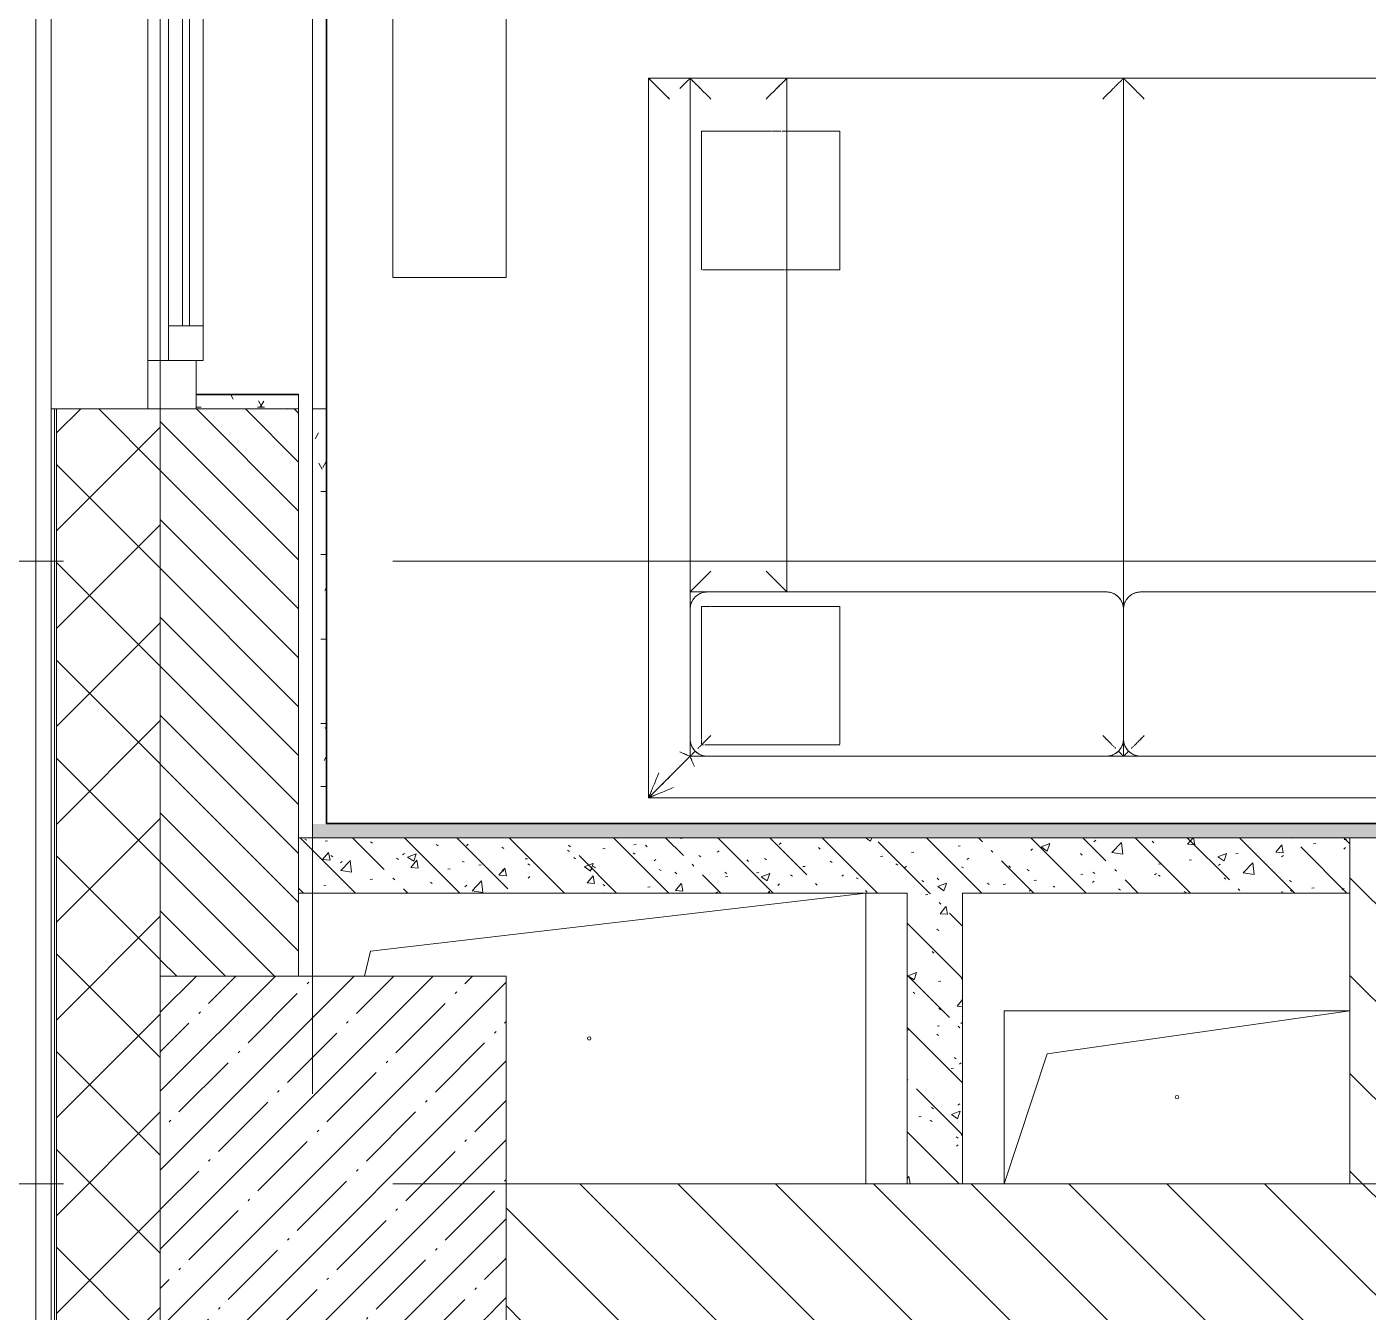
# Model space of a CAD drawing. Header units: millimetres. Extents: x -4185 to 186529, y -8553 to 29097.
# Drawn here: x -303 to 1636, y 10914 to 12772 of the extents above; entities that cross this region are included whole.
import ezdxf

# ---------------------------------------------------------------- set-up
doc = ezdxf.new("R2010")
doc.units = ezdxf.units.MM
doc.linetypes.add('Осевая', pattern=[3175, 635, -476.25, 1587.5, -476.25])
for name, color, linetype, lineweight in [('A-GENM', 7, 'Continuous', 9), ('A-GLAZ', 7, 'Continuous', 9), ('A-GLAZ-1', 7, 'Continuous', 13), ('A-WALL', 7, 'Continuous', 9), ('I-WALL', 7, 'Continuous', 9), ('M-EQPM', 7, 'Continuous', 9), ('S-COLS', 7, 'Continuous', 9), ('Оси-2', 7, 'Осевая', 9)]:
    doc.layers.add(name, color=color, linetype=linetype, lineweight=lineweight)
for name, color, linetype, lineweight, true_color in [('A-WALL-1', 7, 'Continuous', 9, 0x3c3c3c), ('A-WALL-FNSH-1', 7, 'Continuous', 9, 0x3c3c3c), ('I-FURN-1', 7, 'Continuous', 9, 0xf0f0f0), ('M-EQPM-1', 7, 'Continuous', 9, 0xd4d4d4)]:
    doc.layers.add(name, color=color, linetype=linetype, lineweight=lineweight, true_color=true_color)
pattern_1 = [(135, (0, 0), (-70.7107, -70.7107), [])]
pattern_2 = [(135, (0, 0), (-75.4342, -75.4342), [106.68, -17.78, 3.556, -17.78]), (135, (0, 75.39), (-75.4342, -75.4342), []), (50, (0, 0), (127.5292, -11.1576), [13.335, -146.685]), (355, (0, 0), (-24.6697, 133.74), [10.668, -117.348]), (100.451, (10.63, -0.93), (102.8597, 122.5818), [11.333, -124.663]), (46.184, (0, 35.56), (189.7552, -29.4304), [20.002, -220.027]), (96.636, (15.81, 33.1), (166.1822, 173.1996), [17, -186.995]), (351.184, (0, 35.56), (166.184, 173.1976), [16.002, -176.022]), (21, (17.78, 26.67), (106.1303, -71.586), [13.335, -146.685]), (326, (17.78, 26.67), (43.2619, 128.9318), [10.668, -117.348]), (71.451, (26.62, 20.7), (149.392, 57.345), [11.333, -124.663]), (37.5, (0, 0), (2.16223, 59.18836), [3.353, -112.573, 3.353, -115.773, -117.792]), (37.5, (0, 0), (2.16223, 59.18836), [-235.052, 3.353, -114.44]), (7.5, (0, 0), (46.77386, 70.12615), [3.353, -64.567, 3.353, -109.906, -44.894]), (7.5, (0, 0), (46.77386, 70.12615), [-181.178, 3.353, -41.542]), (327.5, (-39.65, 0), (94.91367, -4.0101), [3.353, -41.097, 3.353, -135.331, -184.023]), (327.5, (-39.65, 0), (94.91367, -4.0101), [-183.134, 3.353, -180.67]), (317.5, (-57.43, 0), (103.6906, 17.7988), [3.353, -54.432, 3.353, -88.748, -130.683]), (317.5, (-57.43, 0), (103.6906, 17.7988), [-149.885, 3.353, -127.33])]
pattern_3 = [(0, (0, 0), (121.92, 30.48), [10.058, -81.382, 10.058, -81.382, -487.68]), (0, (0, 0), (121.92, 30.48), [-182.88, 10.058, -172.822, 10.058, -81.382, -213.36]), (0, (0, 0), (121.92, 30.48), [-457.2, 10.058, -50.902, 10.058, -142.342]), (120, (45.72, 15.24), (-87.356454, 90.34582), [10.058, -81.382, 10.058, -81.382, -487.68]), (120, (45.72, 15.24), (-87.356454, 90.34582), [-182.88, 10.058, -172.822, 10.058, -81.382, -213.36]), (120, (45.72, 15.24), (-87.356454, 90.34582), [-457.2, 10.058, -50.902, 10.058, -142.342]), (240, (60.96, 76.2), (-34.563546, -120.82582), [10.058, -81.382, 10.058, -81.382, -487.68]), (240, (60.96, 76.2), (-34.563546, -120.82582), [-182.88, 10.058, -172.822, 10.058, -81.382, -213.36]), (240, (60.96, 76.2), (-34.563546, -120.82582), [-457.2, 10.058, -50.902, 10.058, -142.342])]

# ---------------------------------------------------------------- blocks, each defined once
blk = doc.blocks.new('120_Окно_СКБ_1Ст - 120_Окно_СКБ_1Ст 900х2500_h_-20664874-План размещения напольных электротехнических лючков и розеток 1 этажа в осях 1-12')
at = {"layer": 'A-GLAZ'}
for p, q in [((450, -57), (-450, -57)), ((-330, -107), (330, -107)), ((-430, -127), (-380, -127)), ((330, -117), (-330, -117)), ((380, -127), (430, -127))]:
    blk.add_line(p, q, dxfattribs=at)
at = {"layer": 'A-GLAZ-1'}
for p, q in [((-450, -127), (-450, -57)), ((-450, -57), (-380, -57)), ((-380, -57), (-380, -127)), ((380, -127), (380, -57)), ((380, -57), (450, -57)), ((450, -57), (450, -127)), ((380, -87), (-380, -87)), ((-380, -87), (-380, -137)), ((-330, -137), (-330, -87)), ((330, -137), (330, -87)), ((380, -137), (380, -87)), ((-380, -127), (-450, -127)), ((450, -127), (380, -127)), ((-380, -137), (380, -137))]:
    blk.add_line(p, q, dxfattribs=at)
blk = doc.blocks.new('GM_Отверстие прямоугольное _в плите_ - Отверстие-V63-План размещения напольных электротехнических лючков и розеток 1 этажа в осях 1-12')
at = {"layer": 'A-GENM'}
for p, q in [((-250, -125), (-250, 125)), ((-250, 125), (250, 125)), ((250, 125), (-250, 125)), ((-250, 125), (-250, -125)), ((-187.5, 62.5), (250, 125)), ((-250, -125), (-187.5, 62.5))]:
    blk.add_line(p, q, dxfattribs=at)
for start, end in [(360, 180), (180, 360)]:
    blk.add_arc((0, 0), 2.5, start, end, dxfattribs=at)
blk = doc.blocks.new('GM_Отверстие прямоугольное _в плите_ - Отверстие-22237344-План размещения напольных электротехнических лючков и розеток 1 этажа в осях 1-12')
at = {"layer": 'A-GENM'}
for p, q in [((-316, 126), (400, 210)), ((400, 210), (400, -210)), ((400, -210), (400, 210)), ((-325, 90), (-316, 126))]:
    blk.add_line(p, q, dxfattribs=at)
for start, end in [(360, 180), (180, 360)]:
    blk.add_arc((0, 0), 2.5, start, end, dxfattribs=at)
blk = doc.blocks.new('BSC_Колонна _Прямоугольная - 500х500-V69-План размещения напольных электротехнических лючков и розеток 1 этажа в осях 1-12')
at = {"layer": 'S-COLS'}
h = blk.add_hatch(dxfattribs=at)
h.set_pattern_fill('FP_73', color=256, style=0, pattern_type=2)
h.set_pattern_definition([(45, (-140, -11150), (-57.0246, 57.0246), []), (45, (-82.975, -11150), (-57.0246, 57.0246), [100.806, -20.161, 3.353, -16.808])])
h.paths.add_polyline_path([(118.8, -250), (250, -250), (250, 250), (-250, 250), (-250, -250), (-30, -250)])
for p, q in [((250, 250), (-250, 250)), ((-250, 250), (-250, -250)), ((250, -250), (250, 250)), ((-250, -250), (250, -250))]:
    blk.add_line(p, q, dxfattribs=at)
blk = doc.blocks.new('Диван базовый _3 подушки_ - Диван базовый _3 подушки_-25456600-План размещения напольных электротехнических лючков и розеток 1 этажа в осях 1-12')
at = {"layer": 'I-FURN-1'}
for p, q in [((1000, 520), (-1000, 520)), ((1000, 520), (-1000, 520)), ((940, 460), (1000, 520)), ((1000, 520), (940, 460)), ((1000, -520), (1000, 520)), ((1000, -520), (1000, 520)), ((288.3, 460), (-288.3, 460)), ((288.3, 460), (-288.3, 460)), ((-288.3, 460), (288.3, 460)), ((-288.3, 460), (288.3, 460)), ((313.3, 460), (288.3, 460)), ((288.3, 460), (940, 460)), ((940, 460), (313.3, 460)), ((313.3, 460), (313.3, 435)), ((313.3, 435), (313.3, 460)), ((915, 459.9), (338.3, 459.9)), ((338.3, 459.9), (915, 459.9)), ((940, 435.8), (940, 460)), ((940, 460), (940, 435.8)), ((313.3, 247.5), (313.3, 435)), ((313.3, 434.9), (313.3, 247.5)), ((313.3, 247.5), (313.3, 434.9)), ((313.3, 434.9), (313.3, 247.5)), ((313.3, 434.9), (313.3, 247.5)), ((313.3, 247.5), (313.3, 434.9)), ((916.6, 443.3), (723.3, 443.3)), ((723.3, 443.3), (916.6, 443.3)), ((723.3, 442.5), (723.3, 243.3)), ((723.3, 243.3), (723.3, 442.5)), ((918.5, 443.3), (917.1, 443.3)), ((917.1, 443.3), (918.5, 443.3)), ((922.5, 443.3), (920.4, 443.3)), ((920.4, 443.3), (922.5, 443.3)), ((923.3, 440.4), (923.3, 442.5)), ((923.3, 442.5), (923.3, 440.4)), ((923.3, 439), (923.3, 440.4)), ((923.3, 440.4), (923.3, 439)), ((923.3, 436.6), (923.3, 439)), ((923.3, 439), (923.3, 436.6)), ((923.3, 243.3), (923.3, 435.8)), ((923.3, 435.8), (923.3, 243.3)), ((940, 247.5), (940, 434.9)), ((940, 247.5), (940, 434.9)), ((940, 434.9), (940, 247.5)), ((940, 434.9), (940, 247.5)), ((313.3, 247.5), (313.3, -520)), ((313.3, -520), (313.3, 247.5)), ((723.3, 243.3), (910, 243.3)), ((910, 243.3), (723.3, 243.3)), ((911.2, 243.3), (915, 243.3)), ((915, 243.3), (911.2, 243.3)), ((915.3, 243.3), (923.3, 243.3)), ((923.3, 243.3), (915.3, 243.3)), ((940, 222.5), (940, 247.5)), ((940, 247.5), (940, -520)), ((-288.3, 222.5), (288.3, 222.5)), ((288.3, 222.5), (-288.3, 222.5)), ((338.3, 222.5), (915, 222.5)), ((800, 222.5), (338.3, 222.5)), ((915, 222.5), (800, 222.5)), ((800, 222.5), (800, -520)), ((915, 222.5), (800, 222.5)), ((940, 222.5), (915, 222.5)), ((940, -520), (940, 222.5)), ((940, -520), (940, 222.5)), ((800, -243.3), (723.3, -243.3)), ((723.3, -243.3), (723.3, -443.3)), ((723.3, -443.3), (723.3, -243.3)), ((723.3, -243.3), (800, -243.3)), ((802.9, -243.3), (801, -243.3)), ((801, -243.3), (802.9, -243.3)), ((914.9, -243.3), (804, -243.3)), ((804, -243.3), (914.9, -243.3)), ((922.3, -243.3), (915, -243.3)), ((915, -243.3), (922.3, -243.3)), ((923.3, -443.3), (923.3, -243.3)), ((923.3, -243.3), (923.3, -443.3)), ((723.3, -443.3), (800, -443.3)), ((800, -443.3), (723.3, -443.3)), ((801, -443.3), (803.7, -443.3)), ((803.7, -443.3), (801, -443.3)), ((804, -443.3), (807.4, -443.3)), ((807.4, -443.3), (804, -443.3)), ((808.8, -443.3), (814.5, -443.3)), ((814.5, -443.3), (808.8, -443.3)), ((815, -443.3), (821.4, -443.3)), ((821.4, -443.3), (815, -443.3)), ((822.2, -443.3), (829.5, -443.3)), ((829.5, -443.3), (822.2, -443.3)), ((830, -443.3), (917.2, -443.3)), ((917.2, -443.3), (830, -443.3)), ((917.8, -443.3), (923.3, -443.3)), ((923.3, -443.3), (917.8, -443.3)), ((-800, -520), (800, -520)), ((-313.3, -520), (313.3, -520)), ((313.3, -520), (800, -520)), ((800, -520), (940, -520)), ((800, -520), (940, -520)), ((800, -520), (940, -520)), ((940, -520), (1000, -520)), ((940, -520), (1000, -520))]:
    blk.add_line(p, q, dxfattribs=at)
at = {"layer": 'I-FURN-1', "flags": 128}
for points in [[(313.3, 435), (313.3, 436), (313.3, 437), (313.2, 438), (313, 439), (312.8, 440), (312.6, 440.9), (312.4, 441.9), (312.1, 442.9), (311.7, 443.8), (311.4, 444.7), (311, 445.6), (310.5, 446.5), (310, 447.4), (309.5, 448.3), (309, 449.1), (308.4, 449.9), (307.8, 450.7), (307.1, 451.5), (306.5, 452.2), (305.8, 452.9), (305, 453.6), (304.3, 454.3), (303.5, 454.9), (302.7, 455.5), (301.8, 456), (301, 456.6), (300.1, 457), (299.2, 457.5), (298.3, 457.9), (297.4, 458.3), (296.5, 458.6), (295.5, 459), (294.5, 459.2), (293.6, 459.4), (292.6, 459.6), (291.6, 459.8), (290.6, 459.9), (289.6, 460), (288.6, 460), (288.3, 460)], [(338.3, 459.9), (337.3, 459.9), (336.3, 459.9), (335.3, 459.8), (334.4, 459.6), (333.4, 459.4), (332.4, 459.2), (331.4, 459), (330.5, 458.7), (329.5, 458.3), (328.6, 458), (327.7, 457.6), (326.8, 457.1), (325.9, 456.6), (325.1, 456.1), (324.2, 455.6), (323.4, 455), (322.6, 454.4), (321.8, 453.7), (321.1, 453.1), (320.4, 452.4), (319.7, 451.6), (319.1, 450.9), (318.4, 450.1), (317.9, 449.3), (317.3, 448.5), (316.8, 447.6), (316.3, 446.7), (315.8, 445.8), (315.4, 444.9), (315, 444), (314.7, 443.1), (314.4, 442.1), (314.1, 441.1), (313.9, 440.2), (313.7, 439.2), (313.5, 438.2), (313.4, 437.2), (313.4, 436.2), (313.3, 435.2), (313.3, 434.9)], [(940, 434.9), (940, 435.9), (939.9, 436.9), (939.8, 437.9), (939.7, 438.9), (939.5, 439.9), (939.3, 440.9), (939, 441.9), (938.8, 442.8), (938.4, 443.8), (938, 444.7), (937.6, 445.6), (937.2, 446.5), (936.7, 447.4), (936.2, 448.2), (935.7, 449.1), (935.1, 449.9), (934.5, 450.7), (933.8, 451.4), (933.1, 452.2), (932.4, 452.9), (931.7, 453.6), (931, 454.2), (930.2, 454.8), (929.4, 455.4), (928.5, 456), (927.7, 456.5), (926.8, 457), (925.9, 457.4), (925, 457.9), (924.1, 458.2), (923.1, 458.6), (922.2, 458.9), (921.2, 459.2), (920.3, 459.4), (919.3, 459.6), (918.3, 459.7), (917.3, 459.8), (916.3, 459.9), (915.3, 459.9), (915, 459.9)], [(288.3, 222.5), (289.3, 222.5), (290.3, 222.6), (291.3, 222.7), (292.3, 222.8), (293.3, 223), (294.3, 223.2), (295.2, 223.5), (296.2, 223.8), (297.1, 224.1), (298.1, 224.5), (299, 224.9), (299.9, 225.3), (300.8, 225.8), (301.6, 226.3), (302.4, 226.9), (303.3, 227.4), (304.1, 228), (304.8, 228.7), (305.6, 229.4), (306.3, 230.1), (306.9, 230.8), (307.6, 231.6), (308.2, 232.3), (308.8, 233.1), (309.4, 234), (309.9, 234.8), (310.4, 235.7), (310.8, 236.6), (311.3, 237.5), (311.6, 238.4), (312, 239.4), (312.3, 240.3), (312.6, 241.3), (312.8, 242.3), (313, 243.2), (313.1, 244.2), (313.2, 245.2), (313.3, 246.2), (313.3, 247.2), (313.3, 247.5)], [(313.3, 247.5), (313.4, 246.5), (313.4, 245.5), (313.5, 244.5), (313.7, 243.5), (313.8, 242.5), (314, 241.5), (314.3, 240.6), (314.6, 239.6), (314.9, 238.7), (315.3, 237.7), (315.7, 236.8), (316.2, 235.9), (316.6, 235.1), (317.2, 234.2), (317.7, 233.4), (318.3, 232.6), (318.9, 231.8), (319.5, 231), (320.2, 230.3), (320.9, 229.6), (321.6, 228.9), (322.4, 228.2), (323.2, 227.6), (324, 227), (324.8, 226.4), (325.7, 225.9), (326.6, 225.4), (327.4, 225), (328.3, 224.6), (329.3, 224.2), (330.2, 223.8), (331.2, 223.5), (332.1, 223.3), (333.1, 223), (334.1, 222.8), (335.1, 222.7), (336.1, 222.6), (337.1, 222.5), (338.1, 222.5), (338.3, 222.5)], [(915, 222.5), (916, 222.5), (917, 222.6), (918, 222.7), (919, 222.8), (920, 223), (921, 223.2), (921.9, 223.5), (922.9, 223.8), (923.8, 224.1), (924.8, 224.5), (925.7, 224.9), (926.6, 225.3), (927.4, 225.8), (928.3, 226.3), (929.1, 226.9), (930, 227.4), (930.7, 228), (931.5, 228.7), (932.2, 229.4), (933, 230.1), (933.6, 230.8), (934.3, 231.6), (934.9, 232.3), (935.5, 233.1), (936.1, 234), (936.6, 234.8), (937.1, 235.7), (937.5, 236.6), (937.9, 237.5), (938.3, 238.4), (938.7, 239.4), (939, 240.3), (939.2, 241.3), (939.5, 242.3), (939.7, 243.2), (939.8, 244.2), (939.9, 245.2), (940, 246.2), (940, 247.2), (940, 247.5)]]:
    blk.add_lwpolyline(points, dxfattribs=at)
at = {"layer": 'I-FURN-1'}
for centre, start, end in [((288.3, 435), 0, 90), ((338.3, 434.9), 90, 179.8696), ((915, 434.9), 360, 90), ((288.3, 247.5), 270, 360), ((338.3, 247.5), 180, 270), ((915, 247.5), 270, 359.5877)]:
    blk.add_arc(centre, 25, start, end, dxfattribs=at)
for points, knots in [([(1000, 520), (1000, 520), (999.8, 519.9), (998.9, 519.5), (997.6, 519), (996.3, 518.5), (994.8, 517.8), (993, 517.1), (991, 516.3), (988.9, 515.4), (985.9, 514.2), (980.6, 512), (973.2, 508.9), (967, 506.4), (963.8, 505)], [0, 0, 0, 0, 0.083333, 0.166667, 0.25, 0.291667, 0.333333, 0.416667, 0.458333, 0.5, 0.583333, 0.666667, 0.833333, 1, 1, 1, 1]), ([(1000, 520), (1000, 520), (999.8, 519.9), (998.9, 519.5), (997.6, 519), (996.3, 518.5), (994.8, 517.8), (993, 517.1), (991, 516.3), (988.9, 515.4), (985.9, 514.2), (980.6, 512), (973.2, 508.9), (967, 506.3), (963.8, 505)], [0, 0, 0, 0, 0.083333, 0.166667, 0.25, 0.291667, 0.333333, 0.416667, 0.458333, 0.5, 0.583333, 0.666667, 0.833333, 1, 1, 1, 1]), ([(999, 519), (998.6, 518.6), (997.8, 517.8), (996.1, 516.1), (994.2, 514.2), (992.6, 512.6), (990.8, 510.8), (988.3, 508.3), (985.6, 505.6), (983.3, 503.3), (980.9, 500.9), (976.5, 496.5), (972.6, 492.7), (970, 490)], [0.1666667, 0.1666667, 0.1666667, 0.1666667, 0.25, 0.3333333, 0.4166667, 0.4583333, 0.5, 0.5833333, 0.6666667, 0.7083333, 0.75, 0.8333333, 1, 1, 1, 1]), ([(999, 519), (998.6, 518.6), (997.8, 517.8), (996.1, 516.1), (994.2, 514.2), (992.6, 512.6), (990.8, 510.8), (988.3, 508.3), (985.6, 505.6), (983.3, 503.3), (980.9, 500.9), (979, 499), (977.8, 497.8)], [0.1666667, 0.1666667, 0.1666667, 0.1666667, 0.25, 0.3333333, 0.4166667, 0.4583333, 0.5, 0.5833333, 0.6666667, 0.7083333, 0.75, 0.8333333, 0.8333333, 0.8333333, 0.8333333]), ([(1000, 520), (1000, 520), (999.9, 519.8), (999.5, 518.9), (999, 517.6), (998.5, 516.3), (997.8, 514.8), (997.1, 513), (996.3, 511), (995.4, 508.9), (994.2, 505.9), (992, 500.6), (988.9, 493.2), (986.3, 487), (985, 483.8)], [0, 0, 0, 0, 0.083333, 0.166667, 0.25, 0.291667, 0.333333, 0.416667, 0.458333, 0.5, 0.583333, 0.666667, 0.833333, 1, 1, 1, 1]), ([(1000, 520), (1000, 520), (999.9, 519.8), (999.5, 518.9), (999, 517.6), (998.5, 516.3), (997.8, 514.8), (997.1, 513), (996.3, 511), (995.4, 508.9), (994.2, 505.9), (992, 500.6), (988.9, 493.2), (986.4, 487), (985, 483.8)], [0, 0, 0, 0, 0.083333, 0.166667, 0.25, 0.291667, 0.333333, 0.416667, 0.458333, 0.5, 0.583333, 0.666667, 0.833333, 1, 1, 1, 1]), ([(933.8, 475), (934.3, 473.7), (935.4, 471.1), (936.7, 468), (937.6, 465.8), (938.4, 463.9), (939.2, 461.9), (939.9, 460.3), (940, 460), (940, 460)], [-1, -1, -1, -1, -0.833333, -0.666667, -0.583333, -0.5, -0.333333, -0.166667, 0, 0, 0, 0]), ([(940, 460), (940, 460), (939.9, 460.3), (939.2, 461.9), (938.4, 463.9), (937.6, 465.8), (936.7, 468), (935.4, 471.1), (934.3, 473.7), (933.8, 475)], [0, 0, 0, 0, 0.166667, 0.333333, 0.5, 0.583333, 0.666667, 0.833333, 1, 1, 1, 1]), ([(301.9, 448.6), (301.8, 448.5), (301.4, 448.1), (301, 447.6), (300.6, 447.3)], [0.57474315, 0.57474315, 0.57474315, 0.57474315, 0.58333333, 0.60855883, 0.60855883, 0.60855883, 0.60855883]), ([(301.9, 448.6), (301.8, 448.5), (301.4, 448.1), (301, 447.6), (300.6, 447.3)], [0.57474315, 0.57474315, 0.57474315, 0.57474315, 0.58333333, 0.60855883, 0.60855883, 0.60855883, 0.60855883]), ([(313.3, 460), (313.3, 460), (312.8, 459.5), (311.1, 457.8), (309.4, 456.1), (307.6, 454.2), (306.3, 452.9), (305.8, 452.4), (305.7, 452.4)], [0, 0, 0, 0, 0.1666667, 0.25, 0.3333333, 0.4166667, 0.4583333, 0.4632467, 0.4632467, 0.4632467, 0.4632467]), ([(313.3, 460), (313.3, 460), (312.8, 459.5), (311.1, 457.8), (309.4, 456.1), (307.6, 454.2), (306.3, 452.9), (305.8, 452.5), (305.7, 452.4)], [0, 0, 0, 0, 0.1666667, 0.25, 0.3333333, 0.4166667, 0.4583333, 0.4632467, 0.4632467, 0.4632467, 0.4632467]), ([(313.3, 460), (313.3, 460), (313.8, 459.5), (315.5, 457.8), (317.3, 456.1), (319.1, 454.2), (320.4, 452.9), (320.9, 452.4), (321, 452.4)], [0, 0, 0, 0, 0.1666667, 0.25, 0.3333333, 0.4166667, 0.4583333, 0.4642123, 0.4642123, 0.4642123, 0.4642123]), ([(313.3, 460), (313.3, 460), (313.9, 459.5), (315.5, 457.8), (317.3, 456.1), (319.1, 454.2), (320.4, 452.9), (320.9, 452.4), (321, 452.4)], [0, 0, 0, 0, 0.1666667, 0.25, 0.3333333, 0.4166667, 0.4583333, 0.4642123, 0.4642123, 0.4642123, 0.4642123]), ([(324.8, 448.6), (324.9, 448.5), (325.3, 448), (325.7, 447.6), (326, 447.3)], [0.57550396, 0.57550396, 0.57550396, 0.57550396, 0.58333333, 0.60878093, 0.60878093, 0.60878093, 0.60878093]), ([(324.8, 448.6), (324.9, 448.5), (325.3, 448), (325.7, 447.6), (326, 447.3)], [0.57550396, 0.57550396, 0.57550396, 0.57550396, 0.58333333, 0.60878093, 0.60878093, 0.60878093, 0.60878093]), ([(327, 446.4), (327.4, 445.9), (327.9, 445.4), (328.4, 444.9), (328.5, 444.9)], [0.6323552, 0.6323552, 0.6323552, 0.6323552, 0.66666667, 0.66977622, 0.66977622, 0.66977622, 0.66977622]), ([(327, 446.4), (327.4, 445.9), (327.9, 445.4), (328.4, 444.9), (328.5, 444.9)], [0.6323552, 0.6323552, 0.6323552, 0.6323552, 0.66666667, 0.66977622, 0.66977622, 0.66977622, 0.66977622]), ([(928.6, 448.6), (928.5, 448.5), (928, 448), (927.6, 447.6), (927.3, 447.3)], [0.57517487, 0.57517487, 0.57517487, 0.57517487, 0.58333333, 0.60975342, 0.60975342, 0.60975342, 0.60975342]), ([(928.6, 448.6), (928.5, 448.5), (928, 448), (927.6, 447.6), (927.3, 447.3)], [0.57517487, 0.57517487, 0.57517487, 0.57517487, 0.58333333, 0.60975342, 0.60975342, 0.60975342, 0.60975342]), ([(940, 460), (940, 460), (939.5, 459.5), (937.8, 457.8), (936.1, 456.1), (934.2, 454.2), (932.9, 452.9), (932.4, 452.4), (932.4, 452.4)], [0, 0, 0, 0, 0.1666667, 0.25, 0.3333333, 0.4166667, 0.4583333, 0.4638459, 0.4638459, 0.4638459, 0.4638459]), ([(940, 460), (940, 460), (939.5, 459.5), (937.8, 457.8), (936.1, 456.1), (934.2, 454.2), (932.9, 452.9), (932.4, 452.4), (932.4, 452.4)], [0, 0, 0, 0, 0.1666667, 0.25, 0.3333333, 0.4166667, 0.4583333, 0.4638459, 0.4638459, 0.4638459, 0.4638459]), ([(940, 460), (940, 460), (940.3, 459.9), (941.9, 459.2), (943.9, 458.4), (945.8, 457.6), (948, 456.7), (951.1, 455.4), (953.7, 454.3), (955, 453.8)], [0, 0, 0, 0, 0.166667, 0.333333, 0.5, 0.583333, 0.666667, 0.833333, 1, 1, 1, 1]), ([(955, 453.8), (953.7, 454.3), (951.1, 455.4), (948, 456.7), (945.8, 457.6), (943.9, 458.4), (941.9, 459.2), (940.3, 459.9), (940, 460), (940, 460)], [-1, -1, -1, -1, -0.833333, -0.666667, -0.583333, -0.5, -0.333333, -0.166667, 0, 0, 0, 0]), ([(293.4, 440.1), (292.7, 439.3), (291.1, 437.8), (289.6, 436.3), (288.8, 435.5)], [0.7818407, 0.7818407, 0.7818407, 0.7818407, 0.8333333, 0.8823311, 0.8823311, 0.8823311, 0.8823311]), ([(293.4, 440.1), (292.6, 439.3), (291.1, 437.8), (289.6, 436.3), (288.9, 435.5)], [0.7818407, 0.7818407, 0.7818407, 0.7818407, 0.8333333, 0.8823311, 0.8823311, 0.8823311, 0.8823311]), ([(298, 444.7), (297.6, 444.2), (296.5, 443.2), (295.2, 441.8), (294.3, 441), (294.1, 440.7)], [0.67436024, 0.67436024, 0.67436024, 0.67436024, 0.70833333, 0.75, 0.76667773, 0.76667773, 0.76667773, 0.76667773]), ([(298, 444.7), (297.6, 444.2), (296.5, 443.2), (295.2, 441.8), (294.3, 441), (294.1, 440.8)], [0.67436024, 0.67436024, 0.67436024, 0.67436024, 0.70833333, 0.75, 0.76667773, 0.76667773, 0.76667773, 0.76667773]), ([(328.7, 444.7), (329.1, 444.2), (330, 443.4), (330.8, 442.5), (331.2, 442.1)], [0.67488316, 0.67488316, 0.67488316, 0.67488316, 0.70833333, 0.73542995, 0.73542995, 0.73542995, 0.73542995]), ([(328.7, 444.7), (329.1, 444.2), (330, 443.4), (330.8, 442.5), (331.2, 442.2)], [0.67488316, 0.67488316, 0.67488316, 0.67488316, 0.70833333, 0.73413404, 0.73413404, 0.73413404, 0.73413404]), ([(331.9, 441.5), (333.1, 440.3), (335, 438.3), (337.1, 436.3), (337.8, 435.5)], [0.75, 0.75, 0.75, 0.75, 0.8333333, 0.8823865, 0.8823865, 0.8823865, 0.8823865]), ([(331.9, 441.5), (333.1, 440.3), (335, 438.3), (337.1, 436.3), (337.8, 435.5)], [0.75, 0.75, 0.75, 0.75, 0.8333333, 0.8823865, 0.8823865, 0.8823865, 0.8823865]), ([(922.1, 442.1), (921.9, 441.9), (920.5, 440.5), (916.5, 436.5), (912.6, 432.7), (910, 430)], [0.7348924, 0.7348924, 0.7348924, 0.7348924, 0.75, 0.8333333, 1, 1, 1, 1]), ([(922.1, 442.1), (921.9, 441.9), (920.5, 440.5), (916.5, 436.5), (912.7, 432.6), (910, 430)], [0.7348924, 0.7348924, 0.7348924, 0.7348924, 0.75, 0.8333333, 1, 1, 1, 1]), ([(924.7, 444.7), (924.2, 444.2), (923.4, 443.4), (922.6, 442.6), (922.2, 442.2)], [0.67491561, 0.67491561, 0.67491561, 0.67491561, 0.70833333, 0.73277075, 0.73277075, 0.73277075, 0.73277075]), ([(924.7, 444.7), (924.2, 444.2), (923.4, 443.4), (922.6, 442.6), (922.2, 442.2)], [0.67491561, 0.67491561, 0.67491561, 0.67491561, 0.70833333, 0.73277075, 0.73277075, 0.73277075, 0.73277075]), ([(800, 222.5), (800, 222.5), (800.5, 222), (802.2, 220.3), (803.9, 218.5), (805.8, 216.7), (807.4, 215.1), (809.2, 213.3), (811.7, 210.8), (814.4, 208.1), (816.7, 205.8), (819.1, 203.4), (823.5, 199), (827.3, 195.1), (830, 192.5)], [0, 0, 0, 0, 0.166667, 0.25, 0.333333, 0.416667, 0.458333, 0.5, 0.583333, 0.666667, 0.708333, 0.75, 0.833333, 1, 1, 1, 1]), ([(802, 220.5), (802.3, 220.1), (802.9, 219.6), (803.6, 218.9), (803.9, 218.6), (804, 218.5)], [0.3333333, 0.3333333, 0.3333333, 0.3333333, 0.4166667, 0.4583333, 0.4738398, 0.4738398, 0.4738398, 0.4738398]), ([(804.4, 218.1), (804.9, 217.6), (805.8, 216.6), (807.2, 215.3), (808.4, 214.1), (809.6, 212.9), (811.7, 210.8), (813.7, 208.8), (815, 207.5)], [0.5, 0.5, 0.5, 0.5, 0.5833333, 0.6666667, 0.7083333, 0.75, 0.8333333, 1, 1, 1, 1]), ([(940, 222.5), (940, 222.5), (939.5, 222), (937.8, 220.3), (936.1, 218.5), (934.2, 216.7), (932.6, 215), (930.8, 213.3), (928.3, 210.8), (925.6, 208.1), (923.3, 205.8), (920.9, 203.4), (916.5, 199), (912.6, 195.2), (910, 192.5)], [0, 0, 0, 0, 0.166667, 0.25, 0.333333, 0.416667, 0.458333, 0.5, 0.583333, 0.666667, 0.708333, 0.75, 0.833333, 1, 1, 1, 1]), ([(935.6, 218.1), (935.1, 217.6), (934.2, 216.6), (932.8, 215.3), (931.6, 214.1), (930.4, 212.9), (928.3, 210.8), (926.3, 208.8), (925, 207.5)], [0.5, 0.5, 0.5, 0.5, 0.5833333, 0.6666667, 0.7083333, 0.75, 0.8333333, 1, 1, 1, 1]), ([(938, 220.5), (937.7, 220.1), (937.1, 219.6), (936.4, 218.9), (936.1, 218.6), (936, 218.5)], [0.3333333, 0.3333333, 0.3333333, 0.3333333, 0.4166667, 0.4583333, 0.4738398, 0.4738398, 0.4738398, 0.4738398]), ([(283.3, -490), (286, -492.6), (289.9, -496.5), (294.8, -501.5), (297.8, -504.5), (300, -506.7), (302.1, -508.8), (304.1, -510.8), (305.9, -512.6), (307.6, -514.2), (309.4, -516.1), (311.1, -517.8), (312.8, -519.5), (313.3, -520), (313.3, -520)], [-1, -1, -1, -1, -0.833333, -0.75, -0.666667, -0.625, -0.583333, -0.5, -0.458333, -0.416667, -0.333333, -0.25, -0.166667, 0, 0, 0, 0]), ([(313.3, -520), (313.3, -520), (312.8, -519.5), (311.1, -517.8), (309.4, -516.1), (307.6, -514.2), (305.9, -512.6), (304.1, -510.8), (301.6, -508.3), (298.9, -505.6), (296.6, -503.3), (294.2, -500.9), (289.9, -496.5), (286, -492.7), (283.3, -490)], [0, 0, 0, 0, 0.166667, 0.25, 0.333333, 0.416667, 0.458333, 0.5, 0.583333, 0.666667, 0.708333, 0.75, 0.833333, 1, 1, 1, 1]), ([(313.3, -520), (313.3, -520), (313.9, -519.5), (315.5, -517.8), (317.3, -516.1), (319.1, -514.2), (320.8, -512.6), (322.6, -510.8), (325, -508.3), (327.7, -505.6), (330.1, -503.3), (332.4, -500.9), (336.8, -496.5), (340.7, -492.7), (343.3, -490)], [0, 0, 0, 0, 0.166667, 0.25, 0.333333, 0.416667, 0.458333, 0.5, 0.583333, 0.666667, 0.708333, 0.75, 0.833333, 1, 1, 1, 1]), ([(343.3, -490), (340.7, -492.6), (336.8, -496.5), (331.8, -501.5), (328.9, -504.5), (326.7, -506.7), (324.5, -508.8), (322.5, -510.8), (320.8, -512.6), (319.1, -514.2), (317.3, -516.1), (315.5, -517.8), (313.8, -519.5), (313.3, -520), (313.3, -520)], [-1, -1, -1, -1, -0.833333, -0.75, -0.666667, -0.625, -0.583333, -0.5, -0.458333, -0.416667, -0.333333, -0.25, -0.166667, 0, 0, 0, 0]), ([(830, -490), (827.4, -492.7), (823.5, -496.5), (818.5, -501.5), (815.5, -504.5), (813.3, -506.7), (811.2, -508.8), (809.2, -510.8), (807.4, -512.6), (805.8, -514.2), (803.9, -516.1), (802.2, -517.8), (800.5, -519.5), (800, -520), (800, -520)], [-1, -1, -1, -1, -0.833333, -0.75, -0.666667, -0.625, -0.583333, -0.5, -0.458333, -0.416667, -0.333333, -0.25, -0.166667, 0, 0, 0, 0]), ([(940, -520), (940, -520), (939.5, -519.5), (937.8, -517.8), (936.1, -516.1), (934.2, -514.2), (932.6, -512.6), (930.8, -510.8), (928.3, -508.3), (925.6, -505.6), (923.3, -503.3), (920.9, -500.9), (916.5, -496.5), (912.7, -492.6), (910, -490)], [0, 0, 0, 0, 0.166667, 0.25, 0.333333, 0.416667, 0.458333, 0.5, 0.583333, 0.666667, 0.708333, 0.75, 0.833333, 1, 1, 1, 1]), ([(910, -490), (912.7, -492.6), (916.5, -496.5), (921.5, -501.5), (924.5, -504.5), (926.7, -506.7), (928.8, -508.8), (930.8, -510.8), (932.6, -512.6), (934.2, -514.2), (936.1, -516.1), (937.8, -517.8), (939.5, -519.5), (940, -520), (940, -520)], [-1, -1, -1, -1, -0.833333, -0.75, -0.666667, -0.625, -0.583333, -0.5, -0.458333, -0.416667, -0.333333, -0.25, -0.166667, 0, 0, 0, 0]), ([(940, -520), (940, -520), (939.5, -519.5), (937.8, -517.8), (936.1, -516.1), (934.2, -514.2), (932.6, -512.6), (930.8, -510.8), (928.3, -508.3), (925.6, -505.6), (923.3, -503.3), (920.9, -500.9), (916.5, -496.5), (912.6, -492.7), (910, -490)], [0, 0, 0, 0, 0.166667, 0.25, 0.333333, 0.416667, 0.458333, 0.5, 0.583333, 0.666667, 0.708333, 0.75, 0.833333, 1, 1, 1, 1]), ([(970, -490), (972.7, -492.6), (976.5, -496.5), (981.5, -501.5), (983.9, -503.9), (985, -505)], [-1, -1, -1, -1, -0.8333333, -0.75, -0.6666667, -0.6666667, -0.6666667, -0.6666667]), ([(985, -505), (984.4, -504.4), (983.3, -503.3), (980.9, -500.9), (979, -499), (977.8, -497.8)], [0.6666667, 0.6666667, 0.6666667, 0.6666667, 0.7083333, 0.75, 0.8333333, 0.8333333, 0.8333333, 0.8333333]), ([(804, -516), (803.9, -516.1), (803.6, -516.4), (802.9, -517.1), (802.3, -517.7), (802, -518)], [-0.4738398, -0.4738398, -0.4738398, -0.4738398, -0.4583333, -0.4166667, -0.3333333, -0.3333333, -0.3333333, -0.3333333]), ([(815, -505), (813.7, -506.3), (811.7, -508.3), (809.2, -510.8), (807.8, -512.2), (806.7, -513.3), (805.6, -514.4), (804.9, -515.1), (804.4, -515.6)], [-1, -1, -1, -1, -0.8333333, -0.75, -0.6666667, -0.625, -0.5833333, -0.5, -0.5, -0.5, -0.5]), ([(935.6, -515.6), (935.1, -515.1), (934.2, -514.2), (932.8, -512.8), (931.6, -511.6), (930.4, -510.4), (928.3, -508.3), (926.3, -506.3), (925, -505)], [0.5, 0.5, 0.5, 0.5, 0.5833333, 0.6666667, 0.7083333, 0.75, 0.8333333, 1, 1, 1, 1]), ([(938, -518), (937.7, -517.7), (937.1, -517.1), (936.4, -516.4), (936.1, -516.1), (936, -516)], [0.3333333, 0.3333333, 0.3333333, 0.3333333, 0.4166667, 0.4583333, 0.4738398, 0.4738398, 0.4738398, 0.4738398]), ([(955, -505), (953.7, -506.3), (951.7, -508.3), (949.2, -510.8), (947.8, -512.2), (946.7, -513.3), (945.6, -514.4), (944.6, -515.4), (943.7, -516.3), (942.9, -517.1), (942, -518), (941.1, -518.9), (940.3, -519.7), (940, -520), (940, -520)], [-1, -1, -1, -1, -0.833333, -0.75, -0.666667, -0.625, -0.583333, -0.5, -0.458333, -0.416667, -0.333333, -0.25, -0.166667, 0, 0, 0, 0]), ([(940, -520), (940, -520), (940.3, -519.7), (941.1, -518.9), (942, -518), (942.9, -517.1), (943.7, -516.3), (944.6, -515.4), (945.8, -514.2), (947.2, -512.8), (948.4, -511.6), (949.6, -510.4), (951.7, -508.3), (953.7, -506.3), (955, -505)], [0, 0, 0, 0, 0.166667, 0.25, 0.333333, 0.416667, 0.458333, 0.5, 0.583333, 0.666667, 0.708333, 0.75, 0.833333, 1, 1, 1, 1]), ([(1000, -520), (1000, -520), (999.7, -519.7), (998.9, -518.9), (998, -518), (997.1, -517.1), (996.3, -516.3), (995.4, -515.4), (994.2, -514.2), (992.8, -512.8), (991.6, -511.6), (990.4, -510.4), (988.3, -508.3), (986.3, -506.3), (985, -505)], [0, 0, 0, 0, 0.166667, 0.25, 0.333333, 0.416667, 0.458333, 0.5, 0.583333, 0.666667, 0.708333, 0.75, 0.833333, 1, 1, 1, 1]), ([(1000, -520), (1000, -520), (999.7, -519.7), (998.9, -518.9), (998, -518), (997.1, -517.1), (996.3, -516.3), (995.4, -515.4), (994.2, -514.2), (992.8, -512.8), (991.6, -511.6), (990.4, -510.4), (988.3, -508.3), (986.3, -506.3), (985, -505)], [0, 0, 0, 0, 0.166667, 0.25, 0.333333, 0.416667, 0.458333, 0.5, 0.583333, 0.666667, 0.708333, 0.75, 0.833333, 1, 1, 1, 1]), ([(985, -505), (985.6, -505.6), (986.7, -506.7), (988.8, -508.8), (990.8, -510.8), (992.6, -512.6), (994.1, -514.1), (995.1, -515.1), (995.7, -515.7)], [-0.6666667, -0.6666667, -0.6666667, -0.6666667, -0.625, -0.5833333, -0.5, -0.4583333, -0.4166667, -0.3464134, -0.3464134, -0.3464134, -0.3464134]), ([(995.7, -515.7), (995.1, -515.1), (994.1, -514.1), (992.6, -512.6), (991.7, -511.7), (991.2, -511.2)], [0.3464134, 0.3464134, 0.3464134, 0.3464134, 0.4166667, 0.4583333, 0.5, 0.5, 0.5, 0.5]), ([(996, -516), (996.6, -516.6), (997.4, -517.4), (998, -518), (998.2, -518.2)], [-0.3333333, -0.3333333, -0.3333333, -0.3333333, -0.25, -0.2215766, -0.2215766, -0.2215766, -0.2215766]), ([(998.2, -518.2), (998, -518), (997.4, -517.4), (996.6, -516.6), (996, -516)], [0.2215766, 0.2215766, 0.2215766, 0.2215766, 0.25, 0.3333333, 0.3333333, 0.3333333, 0.3333333])]:
    blk.add_open_spline(points, degree=3, knots=knots, dxfattribs=at)
for points in [[(1000, 520), (1000, 520), (999.7, 519.7), (999, 519)], [(1000, 520), (1000, 520), (999.7, 519.7), (999, 519)], [(977.8, 497.8), (975.3, 495.2), (972.7, 492.6), (970, 490)], [(299.8, 446.4), (299.3, 446), (298.8, 445.5), (298.3, 445)], [(299.8, 446.4), (299.3, 446), (298.8, 445.5), (298.3, 445)], [(926.5, 446.5), (926, 446), (925.5, 445.5), (925, 445)], [(926.5, 446.5), (926, 446), (925.5, 445.5), (925, 445)], [(288.4, 435.1), (286.7, 433.4), (285, 431.7), (283.3, 430)], [(288.4, 435), (286.7, 433.4), (285.1, 431.7), (283.3, 430)], [(338.3, 435.1), (340, 433.4), (341.6, 431.7), (343.3, 430)], [(338.3, 435), (339.9, 433.4), (341.6, 431.7), (343.3, 430)], [(800, 222.5), (800, 222.5), (800.2, 222.3), (800.5, 222)], [(940, 222.5), (940, 222.5), (939.8, 222.3), (939.5, 222)], [(977.8, -497.8), (975.2, -495.3), (972.6, -492.7), (970, -490)], [(800.5, -519.5), (800.2, -519.8), (800, -520), (800, -520)], [(940, -520), (940, -520), (939.8, -519.8), (939.5, -519.5)], [(991.2, -511.2), (990.3, -510.3), (988.3, -508.3), (986.1, -506.1), (985, -505)], [(999, -519), (999.7, -519.7), (1000, -520), (1000, -520)], [(1000, -520), (1000, -520), (999.7, -519.7), (999, -519)]]:
    blk.add_open_spline(points, degree=3, dxfattribs=at)
blk = doc.blocks.new('radiator_prado_classic_z_tip_30_po exemplyaru - Classic Z Тип 30-500-30677900-План размещения напольных электротехнических лючков и розеток 1 этажа в осях 1-12')
at = {"layer": 'M-EQPM-1'}
for p, q in [((0, 228), (0, 64)), ((700, 228), (0, 228)), ((700, 64), (700, 228)), ((0, 64), (700, 64))]:
    blk.add_line(p, q, dxfattribs=at)

msp = doc.modelspace()

# ---------------------------------------------------------------- hatches: boundary and pattern name
at = {"layer": 'A-WALL'}
h = msp.add_hatch(dxfattribs=at)
h.set_pattern_fill('FP_6', color=256, style=0, pattern_type=2)
h.set_pattern_definition([(45, (0, 0), (-70.7107, 70.7107), []), (135, (0, 0), (-70.7107, -70.7107), [])])
h.paths.add_polyline_path([(-110, -100), (-110, 3670), (-260, 3670), (-260, -100)])
h.paths.add_polyline_path([(-110, 5220), (-110, 5620), (-260, 5620), (-260, 5220)])
h.paths.add_polyline_path([(-152.5, 7320), (-110, 7320), (-110, 8520), (-260, 8520), (-260, 7320)])
h.paths.add_polyline_path([(-110, 10820), (-110, 12220), (-260, 12220), (-260, 10820), (-199.4, 10820)])
h.paths.add_polyline_path([(-110, 13120), (-110.6, 15350), (-260, 15350), (-260, 13120), (-154.3, 13120)])
h = msp.add_hatch(dxfattribs=at)
h.set_pattern_fill('FP_31', color=256, style=0, pattern_type=2)
h.set_pattern_definition([(135, (0, 0), (-35.35534, -35.35534), [])])
h.paths.add_polyline_path([(-110, 7900), (90, 7900), (90, 8520), (-110, 8520), (-110, 8020.5)])
h.paths.add_polyline_path([(90, 10820), (90, 10900), (-110, 10900), (-110, 10820)])
h.paths.add_polyline_path([(55.7, 11400), (90, 11400), (90, 12220), (-110, 12220), (-110, 11400)])
h.paths.add_polyline_path([(90, 13120), (90, 14700), (-110, 14700), (-110, 13120), (2.1, 13120)])
at = {"layer": 'I-WALL'}
h = msp.add_hatch(dxfattribs=at)
h.set_pattern_fill('FP_84', color=256, style=0, pattern_type=2)
h.set_pattern_definition(pattern_3)
h.paths.add_polyline_path([(110, 11620), (130, 11620), (130, 12220), (110, 12220)])
h.paths.add_polyline_path([(130, 13120), (130, 14409), (110, 14430), (110, 13120)])
h = msp.add_hatch(dxfattribs=at)
h.set_pattern_fill('FP_84', color=256, style=0, pattern_type=2)
h.set_pattern_definition(pattern_3)
h.paths.add_polyline_path([(-58, 12220), (90, 12220), (90, 12240), (-58, 12240)])
h = msp.add_hatch(dxfattribs=at)
h.set_pattern_fill('FP_84', color=256, style=0, pattern_type=2)
h.set_pattern_definition(pattern_3)
h.paths.add_polyline_path([(4080, 11600), (4080, 11620), (110, 11620), (110, 11600), (4060, 11600)])
h = msp.add_hatch(dxfattribs=at)
h.set_pattern_fill('FP_41', color=256, style=0, pattern_type=2)
h.set_pattern_definition(pattern_2)
h.paths.add_polyline_path([(931.3, 11520), (1610, 11520), (1610, 11600), (90, 11600), (90, 11520), (910, 11520)])
h = msp.add_hatch(dxfattribs=at)
h.set_pattern_fill('FP_18', color=256, style=0, pattern_type=2)
h.set_pattern_definition(pattern_1)
h.paths.add_polyline_path([(1810, 10900), (1810, 11600), (1610, 11600), (1610, 10900)])
h = msp.add_hatch(dxfattribs=at)
h.set_pattern_fill('FP_41', color=256, style=0, pattern_type=2)
h.set_pattern_definition(pattern_2)
h.paths.add_polyline_path([(970, 11100), (1050, 11100), (1050, 11520), (970, 11520), (970, 11128.6)])
h = msp.add_hatch(dxfattribs=at)
h.set_pattern_fill('FP_18', color=256, style=0, pattern_type=2)
h.set_pattern_definition(pattern_1)
h.paths.add_polyline_path([(1610, 10900), (1610, 11100), (390, 11100), (390, 10900), (1055, 10900)])

# ---------------------------------------------------------------- linework, layer by layer
at = {"layer": 'A-WALL'}
for p, q in [((-290, -280), (-290, 15380)), ((-268, 12220), (-268, 13120)), ((-263, 12220), (-263, 10820)), ((-260, 12220), (-260, 10820)), ((-110, 11400), (-110, 12220)), ((130, 11620), (130, 12220)), ((90, 11600), (4060, 11600))]:
    msp.add_line(p, q, dxfattribs=at)
at = {"layer": 'A-WALL-1'}
for p, q in [((90, 12240), (-58, 12240)), ((-58, 12240), (-58, 12220)), ((90, 11400), (90, 12240)), ((-260, 12220), (90, 12220)), ((130, 12220), (110, 12220)), ((110, 12220), (110, 11600)), ((131, 11620), (130, 11620)), ((1610, 11600), (1610, 11100)), ((90, 11520), (970, 11520)), ((970, 11520), (970, 11100)), ((1050, 11520), (1610, 11520)), ((1050, 11100), (1050, 11520)), ((1610, 11100), (390, 11100))]:
    msp.add_line(p, q, dxfattribs=at)
at = {"layer": 'A-WALL-FNSH-1'}
for p, q in [((131, 11621), (131, 14409)), ((90, 12241), (-58, 12241)), ((-58, 12241), (-58, 12240)), ((90, 12240), (90, 12241)), ((-260, 12220), (-268, 12220)), ((-268, 12220), (-268, 10820)), ((4081, 11621), (131, 11621)), ((131, 11620), (4080, 11620))]:
    msp.add_line(p, q, dxfattribs=at)
at = {"layer": 'I-WALL'}
for p, q in [((-110, 12220), (-110, 13120)), ((110, 13120), (110, 12220)), ((130, 13120), (130, 12220)), ((110, 11520), (110, 11400))]:
    msp.add_line(p, q, dxfattribs=at)
at = {"layer": 'Оси-2'}
for p, q in [((110, 593.7), (110, 12880)), ((-885.2, 12000), (35457, 12000)), ((-885.2, 11100), (36057, 11100))]:
    msp.add_line(p, q, dxfattribs=at)

# ---------------------------------------------------------------- block references
at = {"layer": 'A-GENM'}
for name, p in [('GM_Отверстие прямоугольное _в плите_ - Отверстие-22237344-План размещения напольных электротехнических лючков и розеток 1 этажа в осях 1-12', (510, 11310)), ('GM_Отверстие прямоугольное _в плите_ - Отверстие-V63-План размещения напольных электротехнических лючков и розеток 1 этажа в осях 1-12', (1360, 11225))]:
    msp.add_blockref(name, p, dxfattribs=at)
at = {"layer": 'A-GLAZ', "rotation": 89.99999999999991}
msp.add_blockref('120_Окно_СКБ_1Ст - 120_Окно_СКБ_1Ст 900х2500_h_-20664874-План размещения напольных электротехнических лючков и розеток 1 этажа в осях 1-12', (-185, 12670), dxfattribs=at)
at = {"layer": 'I-FURN-1', "rotation": 180}
msp.add_blockref('Диван базовый _3 подушки_ - Диван базовый _3 подушки_-25456600-План размещения напольных электротехнических лючков и розеток 1 этажа в осях 1-12', (1596, 12177.8), dxfattribs=at)
at = {"layer": 'M-EQPM', "rotation": 269.9999999999997}
msp.add_blockref('radiator_prado_classic_z_tip_30_po exemplyaru - Classic Z Тип 30-500-30677900-План размещения напольных электротехнических лючков и розеток 1 этажа в осях 1-12', (162, 13110), dxfattribs=at)
at = {"layer": 'S-COLS'}
msp.add_blockref('BSC_Колонна _Прямоугольная - 500х500-V69-План размещения напольных электротехнических лючков и розеток 1 этажа в осях 1-12', (140, 11150), dxfattribs=at)

doc.saveas('drawing.dxf')
